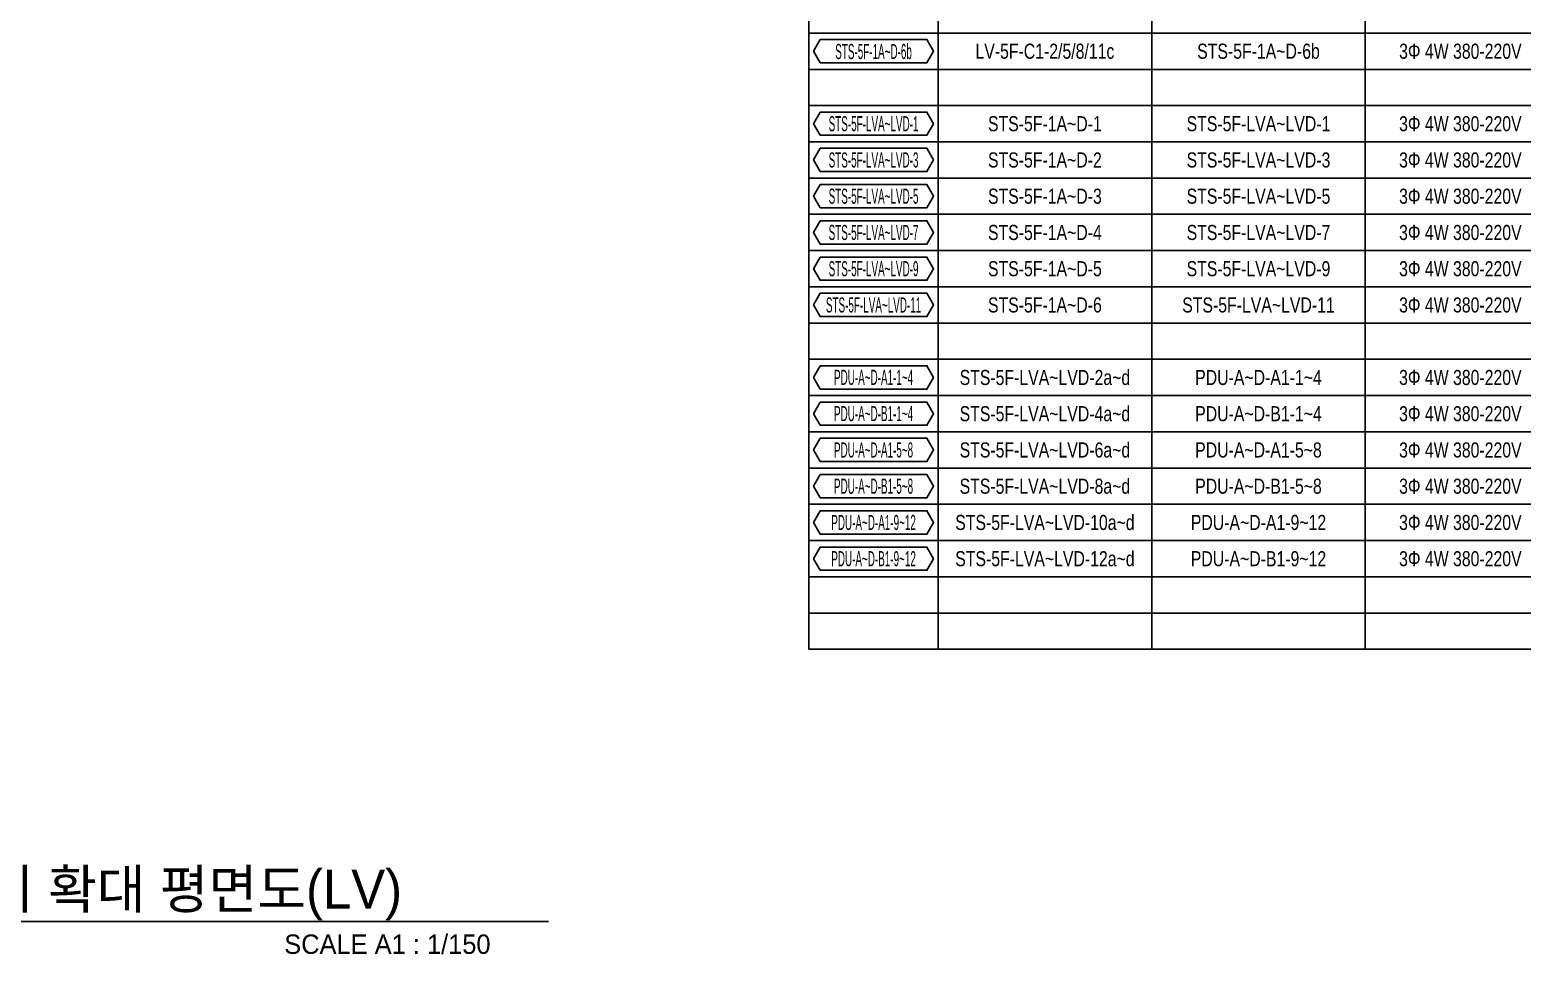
# Model space of a CAD drawing. Header units: millimetres. Extents: x -19577 to 374132, y 182625 to 847314.
# Drawn here: x 309450 to 344008, y 361194 to 382614 of the extents above; entities that cross this region are included whole.
import ezdxf
from ezdxf.enums import TextEntityAlignment as Align

# ---------------------------------------------------------------- set-up
doc = ezdxf.new("R2010")
doc.units = ezdxf.units.MM
doc.header["$LTSCALE"] = 150
for name, color, linetype in [('-----26 Electrical Cable Tray_HV_발전기 B', 103, 'Continuous'), ('-----29 Cable Schedule', 1, 'Continuous'), ('-----29 주기', 1, 'Continuous'), ('-----30 Text', 2, 'Continuous'), ('-----41 Drawing Title', 2, 'Continuous')]:
    doc.layers.add(name, color=color, linetype=linetype)
doc.styles.add('ELEC', font='Dotum.ttf')

msp = doc.modelspace()

# ---------------------------------------------------------------- linework, layer by layer
at = {"layer": '-----41 Drawing Title', "color": 7}
msp.add_line((321461, 361950), (297439, 361950), dxfattribs=at)

# ---------------------------------------------------------------- texts
at = {"layer": '-----41 Drawing Title', "color": 2, "style": 'ELEC'}
msp.add_text('지상4층 전력간선설비 확대 평면도(LV)', height=900, dxfattribs=at).set_placement((298398, 362250))
at = {"layer": '-----41 Drawing Title', "style": 'ELEC'}
msp.add_text('SCALE A1 : 1/150', height=450, dxfattribs=at).set_placement((320119, 361200), align=Align.RIGHT)

# ---------------------------------------------------------------- wipeouts: each hides what was drawn before it
at = {"color": 3}
msp.add_wipeout([(327493, 393536), (359470, 393536), (359470, 368258), (327493, 368258)], dxfattribs=at).dxf.layer = '-----26 Electrical Cable Tray_HV_발전기 B'

# ---------------------------------------------------------------- next in the draw order: linework, layer by layer
at = {"layer": '-----29 Cable Schedule', "color": 1}
for p, q in [((330483, 392618), (330483, 368258)), ((335429, 392618), (335429, 368258)), ((340374, 392618), (340374, 368258)), ((327493, 382538), (359470, 382538)), ((327493, 381698), (359470, 381698)), ((327493, 380858), (359470, 380858)), ((327493, 380018), (359470, 380018)), ((327493, 379178), (359470, 379178)), ((327493, 378338), (359470, 378338)), ((327493, 377498), (359470, 377498)), ((327493, 376658), (359470, 376658)), ((327493, 375818), (359470, 375818)), ((327493, 374978), (359470, 374978)), ((327493, 374138), (359470, 374138)), ((327493, 373298), (359470, 373298)), ((327493, 372458), (359470, 372458)), ((327493, 371618), (359470, 371618)), ((327493, 370778), (359470, 370778)), ((327493, 369938), (359470, 369938)), ((327493, 369098), (359470, 369098))]:
    msp.add_line(p, q, dxfattribs=at)
at = {"layer": '-----29 Cable Schedule', "color": 3}
msp.add_lwpolyline([(327493, 393536), (359470, 393536), (359470, 368258), (327493, 368258)], close=True, dxfattribs=at)
at = {"layer": '-----29 주기'}
for points in [[(327753, 382388), (327598, 382118), (327753, 381849), (330223, 381849), (330378, 382118), (330223, 382388)], [(327753, 380708), (327598, 380438), (327753, 380169), (330223, 380169), (330378, 380438), (330223, 380708)], [(327753, 379868), (327598, 379598), (327753, 379329), (330223, 379329), (330378, 379598), (330223, 379868)], [(327753, 379028), (327598, 378758), (327753, 378489), (330223, 378489), (330378, 378758), (330223, 379028)], [(327753, 378188), (327598, 377918), (327753, 377649), (330223, 377649), (330378, 377918), (330223, 378188)], [(327753, 377348), (327598, 377078), (327753, 376809), (330223, 376809), (330378, 377078), (330223, 377348)], [(327753, 376508), (327598, 376238), (327753, 375969), (330223, 375969), (330378, 376238), (330223, 376508)], [(327753, 374828), (327598, 374558), (327753, 374289), (330223, 374289), (330378, 374558), (330223, 374828)], [(327753, 373988), (327598, 373718), (327753, 373449), (330223, 373449), (330378, 373718), (330223, 373988)], [(327753, 373148), (327598, 372878), (327753, 372609), (330223, 372609), (330378, 372878), (330223, 373148)], [(327753, 372308), (327598, 372038), (327753, 371769), (330223, 371769), (330378, 372038), (330223, 372308)], [(327753, 371468), (327598, 371198), (327753, 370929), (330223, 370929), (330378, 371198), (330223, 371468)], [(327753, 370628), (327598, 370358), (327753, 370089), (330223, 370089), (330378, 370358), (330223, 370628)]]:
    msp.add_lwpolyline(points, close=True, dxfattribs=at)

# ---------------------------------------------------------------- next in the draw order: texts
at = {"layer": '-----30 Text', "linetype": 'Continuous', "style": 'ELEC', "width": 0.5}
for s, p in [('STS-5F-1A~D-6b', (328988, 382118)), ('STS-5F-LVA~LVD-1', (328988, 380438)), ('STS-5F-LVA~LVD-3', (328988, 379598)), ('STS-5F-LVA~LVD-5', (328988, 378758)), ('STS-5F-LVA~LVD-7', (328988, 377918)), ('STS-5F-LVA~LVD-9', (328988, 377078)), ('STS-5F-LVA~LVD-11', (328988, 376238)), ('PDU-A~D-A1-1~4', (328988, 374558)), ('PDU-A~D-B1-1~4', (328988, 373718)), ('PDU-A~D-A1-5~8', (328988, 372878)), ('PDU-A~D-B1-5~8', (328988, 372038)), ('PDU-A~D-A1-9~12', (328988, 371198)), ('PDU-A~D-B1-9~12', (328988, 370358))]:
    msp.add_text(s, height=350, dxfattribs=at).set_placement(p, align=Align.MIDDLE)
at = {"layer": '-----30 Text', "color": 3, "style": 'ELEC', "width": 0.8}
for s, p in [('LV-5F-C1-2/5/8/11c', (332956, 382118)), ('STS-5F-1A~D-6b', (337902, 382118)), ('3Φ 4W 380-220V', (342577, 382118)), ('STS-5F-1A~D-1', (332956, 380438)), ('STS-5F-LVA~LVD-1', (337902, 380438)), ('3Φ 4W 380-220V', (342577, 380438)), ('STS-5F-1A~D-2', (332956, 379598)), ('STS-5F-LVA~LVD-3', (337902, 379598)), ('3Φ 4W 380-220V', (342577, 379598)), ('STS-5F-1A~D-3', (332956, 378758)), ('STS-5F-LVA~LVD-5', (337902, 378758)), ('3Φ 4W 380-220V', (342577, 378758)), ('STS-5F-1A~D-4', (332956, 377918)), ('STS-5F-LVA~LVD-7', (337902, 377918)), ('3Φ 4W 380-220V', (342577, 377918)), ('STS-5F-1A~D-5', (332956, 377078)), ('STS-5F-LVA~LVD-9', (337902, 377078)), ('3Φ 4W 380-220V', (342577, 377078)), ('STS-5F-1A~D-6', (332956, 376238)), ('STS-5F-LVA~LVD-11', (337902, 376238)), ('3Φ 4W 380-220V', (342577, 376238)), ('STS-5F-LVA~LVD-2a~d', (332956, 374558)), ('PDU-A~D-A1-1~4', (337902, 374558)), ('3Φ 4W 380-220V', (342577, 374558)), ('STS-5F-LVA~LVD-4a~d', (332956, 373718)), ('PDU-A~D-B1-1~4', (337902, 373718)), ('3Φ 4W 380-220V', (342577, 373718)), ('STS-5F-LVA~LVD-6a~d', (332956, 372878)), ('PDU-A~D-A1-5~8', (337902, 372878)), ('3Φ 4W 380-220V', (342577, 372878)), ('STS-5F-LVA~LVD-8a~d', (332956, 372038)), ('PDU-A~D-B1-5~8', (337902, 372038)), ('3Φ 4W 380-220V', (342577, 372038)), ('STS-5F-LVA~LVD-10a~d', (332956, 371198)), ('PDU-A~D-A1-9~12', (337902, 371198)), ('3Φ 4W 380-220V', (342577, 371198)), ('STS-5F-LVA~LVD-12a~d', (332956, 370358)), ('PDU-A~D-B1-9~12', (337902, 370358)), ('3Φ 4W 380-220V', (342577, 370358))]:
    msp.add_text(s, height=350, dxfattribs=at).set_placement(p, align=Align.MIDDLE_CENTER)

doc.saveas('drawing.dxf')
